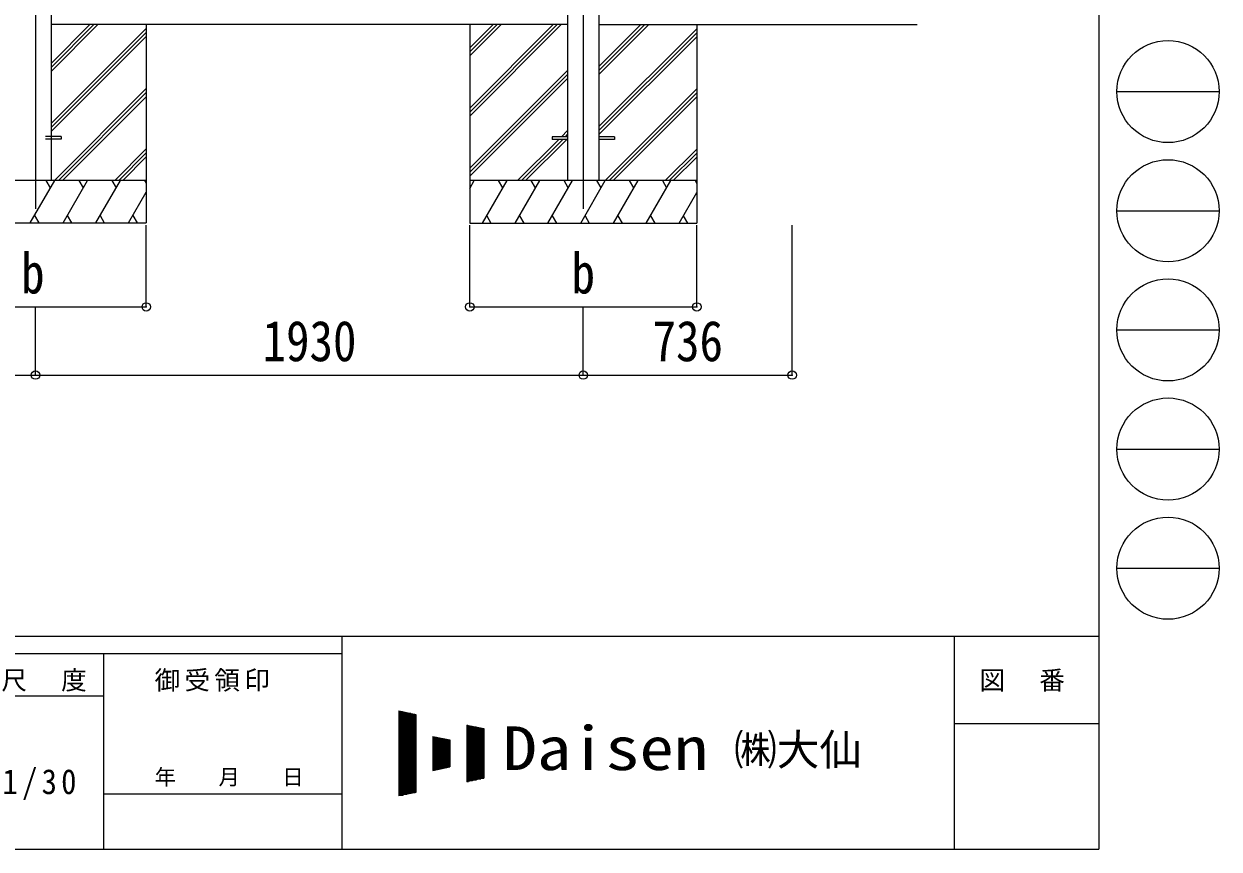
# Model space of a CAD drawing. Units: millimetres at full size, sheet at 1:30. Extents: x -8385 to 8479, y -5853 to 5787.
# Drawn here: x 4267 to 8479, y -5853 to -2944 of the extents above; entities that cross this region are included whole.
import ezdxf
from ezdxf.enums import TextEntityAlignment as Align

# ---------------------------------------------------------------- set-up
doc = ezdxf.new("R2010")
doc.units = ezdxf.units.MM
doc.header["$LTSCALE"] = 30
doc.header["$PDMODE"] = 32
doc.header["$PDSIZE"] = 30
for name, color, linetype, lineweight in [('0-0_0', 7, 'Continuous', 9), ('0-1_本体', 4, 'Continuous', 9), ('0-2_部品', 7, 'Continuous', 9), ('0-8_PARTS2', 2, 'Continuous', 9), ('0-A_寸法', 6, 'Continuous', 9), ('F-0_240', 7, 'Continuous', 9)]:
    doc.layers.add(name, color=color, linetype=linetype, lineweight=lineweight)
doc.styles.add('ＭＳ ゴシック', font='')
doc.styles.get('ＭＳ ゴシック').set_extended_font_data('MS Gothic')

msp = doc.modelspace()

# ---------------------------------------------------------------- linework, layer by layer
at = {"layer": '0-0_0'}
for p, q in [((4363.13, -3111.5), (4529.16, -2945.47)), ((4363.13, -3097.36), (4515.02, -2945.47)), ((4363.13, -3083.22), (4500.88, -2945.47)), ((4363.13, -2945.47), (6183.13, -2945.47)), ((4698.33, -2945.47), (4698.33, -3645.47)), ((5838.13, -2946.48), (5838.13, -3646.48)), ((5838.13, -3240.66), (6132.31, -2946.48)), ((5838.13, -3254.8), (6146.45, -2946.48)), ((5838.13, -3268.95), (6160.59, -2946.48)), ((5838.13, -3056.81), (5948.46, -2946.48)), ((5838.13, -3042.67), (5934.32, -2946.48)), ((5838.13, -3028.53), (5920.18, -2946.48)), ((6293.13, -2946.48), (7414.33, -2946.48)), ((6293.13, -3122.31), (6468.96, -2946.48)), ((6293.13, -3108.17), (6454.82, -2946.48)), ((6293.13, -3094.03), (6440.68, -2946.48)), ((6638.13, -2946.48), (6638.13, -3646.48)), ((4363.13, -3295.35), (4698.33, -2960.15)), ((4363.13, -3309.49), (4698.33, -2974.29)), ((4363.13, -3323.63), (4698.33, -2988.44)), ((6293.13, -3306.16), (6638.13, -2961.16)), ((6293.13, -3320.3), (6638.13, -2975.31)), ((6293.13, -3334.44), (6638.13, -2989.45)), ((5838.13, -3452.79), (6183.13, -3107.79)), ((5838.13, -3466.93), (6183.13, -3121.94)), ((5838.13, -3481.08), (6183.13, -3136.08)), ((4375.14, -3495.47), (4698.33, -3172.28)), ((4389.28, -3495.47), (4698.33, -3186.43)), ((4403.43, -3495.47), (4698.33, -3200.57)), ((6314.94, -3496.48), (6638.13, -3173.29)), ((6329.08, -3496.48), (6638.13, -3187.44)), ((6343.22, -3496.48), (6638.13, -3201.58)), ((6161.07, -3341.98), (6183.13, -3319.93)), ((6006.57, -3496.48), (6152.07, -3350.98)), ((6020.71, -3496.48), (6166.21, -3350.98)), ((6034.86, -3496.48), (6180.36, -3350.98)), ((6175.21, -3341.98), (6183.13, -3334.07)), ((4587.27, -3495.47), (4698.33, -3384.41)), ((4601.42, -3495.47), (4698.33, -3398.56)), ((6527.07, -3496.48), (6638.13, -3385.43)), ((6541.21, -3496.48), (6638.13, -3399.57)), ((4615.56, -3495.47), (4698.33, -3412.7)), ((6555.36, -3496.48), (6638.13, -3413.71)), ((4698.33, -3495.47), (3898.33, -3495.47)), ((4289.49, -3645.47), (4376.09, -3495.47)), ((4361.09, -3521.45), (4346.09, -3495.47)), ((4404.96, -3645.47), (4491.56, -3495.47)), ((4476.56, -3521.45), (4461.56, -3495.47)), ((4520.43, -3645.47), (4607.03, -3495.47)), ((4577.03, -3495.47), (4592.03, -3521.45)), ((4692.5, -3495.47), (4698.33, -3505.57)), ((4635.9, -3645.47), (4698.33, -3537.33)), ((6638.13, -3496.48), (5838.13, -3496.48)), ((5838.13, -3523.99), (5854.01, -3496.48)), ((5882.88, -3646.48), (5969.48, -3496.48)), ((5954.48, -3522.46), (5939.48, -3496.48)), ((5998.35, -3646.48), (6084.95, -3496.48)), ((6069.95, -3522.47), (6054.95, -3496.48)), ((6113.82, -3646.48), (6200.42, -3496.48)), ((6185.42, -3522.47), (6170.42, -3496.48)), ((6229.29, -3646.48), (6315.89, -3496.48)), ((6300.89, -3522.47), (6285.89, -3496.48)), ((6344.76, -3646.48), (6431.36, -3496.48)), ((6416.36, -3522.46), (6401.36, -3496.48)), ((6460.23, -3646.48), (6546.83, -3496.48)), ((6516.83, -3496.48), (6531.83, -3522.46)), ((6632.3, -3496.48), (6638.13, -3506.58)), ((6575.7, -3646.48), (6638.13, -3538.35)), ((4304.49, -3619.49), (4319.49, -3645.47)), ((4419.96, -3619.49), (4434.96, -3645.47)), ((4535.43, -3619.49), (4550.43, -3645.47)), ((4650.9, -3619.49), (4665.9, -3645.47)), ((5897.88, -3620.5), (5912.87, -3646.48)), ((6013.35, -3620.5), (6028.34, -3646.48)), ((6128.82, -3620.5), (6143.82, -3646.48)), ((6244.29, -3620.5), (6259.29, -3646.48)), ((6359.76, -3620.5), (6374.76, -3646.48)), ((6475.23, -3620.5), (6490.23, -3646.48)), ((6590.7, -3620.5), (6605.69, -3646.48)), ((3898.33, -3645.47), (4698.33, -3645.47)), ((5838.13, -3646.48), (6638.13, -3646.48))]:
    msp.add_line(p, q, dxfattribs=at)
at = {"layer": '0-1_本体'}
for p, q in [((4363.13, -12.02), (4363.13, -3492.02)), ((6183.13, -16.48), (6183.13, -3496.48)), ((6293.13, -16.48), (6293.13, -3496.48))]:
    msp.add_line(p, q, dxfattribs=at)
at = {"layer": '0-2_部品', "color": 4}
for p, q in [((4397.93, -3340.97), (4343.13, -3340.97)), ((6128.33, -3341.98), (6128.33, -3350.98)), ((6183.13, -3341.98), (6128.33, -3341.98)), ((6183.13, -3350.98), (6128.33, -3350.98)), ((6347.93, -3341.98), (6293.13, -3341.98))]:
    msp.add_line(p, q, dxfattribs=at)
for points in [[(4397.93, -3340.97), (4397.93, -3349.97), (4343.13, -3349.97)], [(6347.93, -3341.98), (6347.93, -3350.98), (6293.13, -3350.98)]]:
    msp.add_lwpolyline(points, dxfattribs=at)
at = {"layer": '0-8_PARTS2'}
for p, q in [((4308.13, -45.47), (4308.13, -3595.47)), ((6238.13, -46.48), (6238.13, -3596.48))]:
    msp.add_line(p, q, dxfattribs=at)
at = {"layer": '0-A_寸法'}
for p, q in [((4698.33, -3941.86), (4698.33, -3652.89)), ((5838.13, -3941.86), (5838.13, -3652.89)), ((6638.13, -3941.86), (6638.13, -3652.89)), ((6974.13, -4181.84), (6974.13, -3652.89)), ((3898.33, -3941.86), (4698.33, -3941.86)), ((4308.13, -4181.84), (4308.13, -3941.86)), ((5838.13, -3941.86), (6638.13, -3941.86)), ((6238.13, -4181.84), (6238.13, -3941.86)), ((6238.13, -4181.84), (6238.13, -3941.86)), ((1008.13, -4181.84), (4308.13, -4181.84)), ((4308.13, -4181.84), (6238.13, -4181.84)), ((6238.13, -4181.84), (6974.13, -4181.84))]:
    msp.add_line(p, q, dxfattribs=at)
for p in [(4698.33, -3941.86), (5838.13, -3941.86), (6638.13, -3941.86), (4308.13, -4181.84), (6238.13, -4181.84), (6974.13, -4181.84)]:
    msp.add_point(p, dxfattribs=at)
at = {"layer": 'F-0_240', "color": 5}
for p, q in [((8054.55, 5787.34), (8054.55, -5852.66)), ((-8385.45, -5102.66), (8054.55, -5102.66)), ((5387.79, -5102.66), (5387.79, -5852.66)), ((7544.54, -5102.66), (7544.54, -5852.66)), ((-8385.45, -5162.66), (5387.79, -5162.66)), ((4547.79, -5162.66), (4547.79, -5852.66)), ((2747.79, -5312.66), (4547.79, -5312.66)), ((7544.54, -5410.16), (8054.55, -5410.16)), ((4547.79, -5657.66), (5387.79, -5657.66)), ((-8385.45, -5852.66), (8054.55, -5852.66))]:
    msp.add_line(p, q, dxfattribs=at)
at = {"layer": 'F-0_240', "color": 4}
for p, q in [((8118.66, -3182.66), (8478.66, -3182.66)), ((8118.66, -3602.66), (8478.66, -3602.66)), ((8118.66, -4022.66), (8478.66, -4022.66)), ((8118.66, -4442.66), (8478.66, -4442.66)), ((8118.66, -4862.66), (8478.66, -4862.66))]:
    msp.add_line(p, q, dxfattribs=at)
at = {"layer": 'F-0_240'}
for p, q in [((5587.75, -5365.26), (5647.75, -5377.76)), ((5587.75, -5365.26), (5587.75, -5665.26)), ((5587.75, -5368.08), (5601.3, -5368.08)), ((5587.75, -5371.08), (5615.7, -5371.08)), ((5587.75, -5374.08), (5630.1, -5374.08)), ((5587.75, -5377.08), (5644.5, -5377.08)), ((5587.75, -5380.08), (5647.75, -5380.08)), ((5587.75, -5383.08), (5647.75, -5383.08)), ((5587.75, -5386.08), (5647.75, -5386.08)), ((5587.75, -5389.08), (5647.75, -5389.08)), ((5589.53, -5664.89), (5589.53, -5365.63)), ((5592.53, -5664.26), (5592.53, -5366.25)), ((5595.53, -5663.64), (5595.53, -5366.88)), ((5598.53, -5663.01), (5598.53, -5367.5)), ((5601.53, -5662.39), (5601.53, -5368.13)), ((5604.53, -5661.76), (5604.53, -5368.75)), ((5607.53, -5661.14), (5607.53, -5369.38)), ((5610.53, -5660.51), (5610.53, -5370)), ((5613.53, -5659.89), (5613.53, -5370.63)), ((5616.53, -5659.26), (5616.53, -5371.25)), ((5619.53, -5658.64), (5619.53, -5371.88)), ((5622.53, -5658.01), (5622.53, -5372.5)), ((5625.53, -5657.39), (5625.53, -5373.13)), ((5628.53, -5656.76), (5628.53, -5373.75)), ((5631.53, -5656.14), (5631.53, -5374.38)), ((5634.53, -5655.51), (5634.53, -5375)), ((5637.53, -5654.89), (5637.53, -5375.63)), ((5640.53, -5654.26), (5640.53, -5376.25)), ((5643.53, -5653.64), (5643.53, -5376.88)), ((5646.53, -5653.01), (5646.53, -5377.5)), ((5647.75, -5377.76), (5647.75, -5652.76)), ((5587.75, -5392.08), (5647.75, -5392.08)), ((5587.75, -5395.08), (5647.75, -5395.08)), ((5587.75, -5398.08), (5647.75, -5398.08)), ((5587.75, -5401.08), (5647.75, -5401.08)), ((5587.75, -5404.08), (5647.75, -5404.08)), ((5587.75, -5407.08), (5647.75, -5407.08)), ((5587.75, -5410.08), (5647.75, -5410.08)), ((5587.75, -5413.08), (5647.75, -5413.08)), ((5587.75, -5416.08), (5647.75, -5416.08)), ((5587.75, -5419.08), (5647.75, -5419.08)), ((5587.75, -5422.08), (5647.75, -5422.08)), ((5587.75, -5425.08), (5647.75, -5425.08)), ((5587.75, -5428.08), (5647.75, -5428.08)), ((5587.75, -5431.08), (5647.75, -5431.08)), ((5827.75, -5415.26), (5887.75, -5427.76)), ((5827.75, -5415.26), (5827.75, -5615.26)), ((5827.75, -5416.08), (5831.7, -5416.08)), ((5827.75, -5419.08), (5846.1, -5419.08)), ((5827.75, -5422.08), (5860.5, -5422.08)), ((5827.75, -5425.08), (5874.9, -5425.08)), ((5827.75, -5428.08), (5887.75, -5428.08)), ((5827.75, -5431.08), (5887.75, -5431.08)), ((5829.53, -5614.89), (5829.53, -5415.63)), ((5832.53, -5614.26), (5832.53, -5416.25)), ((5835.53, -5613.64), (5835.53, -5416.88)), ((5838.53, -5613.01), (5838.53, -5417.5)), ((5841.53, -5612.39), (5841.53, -5418.13)), ((5844.53, -5611.76), (5844.53, -5418.75)), ((5847.53, -5611.14), (5847.53, -5419.38)), ((5850.53, -5610.51), (5850.53, -5420)), ((5853.53, -5609.89), (5853.53, -5420.63)), ((5856.53, -5609.26), (5856.53, -5421.25)), ((5859.53, -5608.64), (5859.53, -5421.88)), ((5862.53, -5608.01), (5862.53, -5422.5)), ((5865.53, -5607.39), (5865.53, -5423.13)), ((5868.53, -5606.76), (5868.53, -5423.75)), ((5871.53, -5606.14), (5871.53, -5424.38)), ((5874.53, -5605.51), (5874.53, -5425)), ((5877.53, -5604.89), (5877.53, -5425.63)), ((5880.53, -5604.26), (5880.53, -5426.25)), ((5883.53, -5603.64), (5883.53, -5426.88)), ((5886.53, -5603.01), (5886.53, -5427.5)), ((5887.75, -5427.76), (5887.75, -5602.76)), ((5587.75, -5434.08), (5647.75, -5434.08)), ((5587.75, -5437.08), (5647.75, -5437.08)), ((5587.75, -5440.08), (5647.75, -5440.08)), ((5587.75, -5443.08), (5647.75, -5443.08)), ((5587.75, -5446.08), (5647.75, -5446.08)), ((5587.75, -5449.08), (5647.75, -5449.08)), ((5587.75, -5452.08), (5647.75, -5452.08)), ((5587.75, -5455.08), (5647.75, -5455.08)), ((5587.75, -5458.08), (5647.75, -5458.08)), ((5587.75, -5461.08), (5647.75, -5461.08)), ((5587.75, -5464.08), (5647.75, -5464.08)), ((5587.75, -5467.08), (5647.75, -5467.08)), ((5587.75, -5470.08), (5647.75, -5470.08)), ((5587.75, -5473.08), (5647.75, -5473.08)), ((5707.75, -5455.26), (5767.75, -5467.76)), ((5707.75, -5455.26), (5707.75, -5575.26)), ((5707.75, -5458.08), (5721.3, -5458.08)), ((5707.75, -5461.08), (5735.7, -5461.08)), ((5707.75, -5464.08), (5750.1, -5464.08)), ((5707.75, -5467.08), (5764.5, -5467.08)), ((5707.75, -5470.08), (5767.75, -5470.08)), ((5707.75, -5473.08), (5767.75, -5473.08)), ((5709.53, -5574.89), (5709.53, -5455.63)), ((5712.53, -5574.26), (5712.53, -5456.25)), ((5715.53, -5573.64), (5715.53, -5456.88)), ((5718.53, -5573.01), (5718.53, -5457.5)), ((5721.53, -5572.39), (5721.53, -5458.13)), ((5724.53, -5571.76), (5724.53, -5458.75)), ((5727.53, -5571.14), (5727.53, -5459.38)), ((5730.53, -5570.51), (5730.53, -5460)), ((5733.53, -5569.89), (5733.53, -5460.63)), ((5736.53, -5569.26), (5736.53, -5461.25)), ((5739.53, -5568.64), (5739.53, -5461.88)), ((5742.53, -5568.01), (5742.53, -5462.5)), ((5745.53, -5567.39), (5745.53, -5463.13)), ((5748.53, -5566.76), (5748.53, -5463.75)), ((5751.53, -5566.14), (5751.53, -5464.38)), ((5754.53, -5565.51), (5754.53, -5465)), ((5757.53, -5564.89), (5757.53, -5465.63)), ((5760.53, -5564.26), (5760.53, -5466.25)), ((5763.53, -5563.64), (5763.53, -5466.88)), ((5766.53, -5563.01), (5766.53, -5467.5)), ((5767.75, -5467.76), (5767.75, -5562.76)), ((5827.75, -5434.08), (5887.75, -5434.08)), ((5827.75, -5437.08), (5887.75, -5437.08)), ((5827.75, -5440.08), (5887.75, -5440.08)), ((5827.75, -5443.08), (5887.75, -5443.08)), ((5827.75, -5446.08), (5887.75, -5446.08)), ((5827.75, -5449.08), (5887.75, -5449.08)), ((5827.75, -5452.08), (5887.75, -5452.08)), ((5827.75, -5455.08), (5887.75, -5455.08)), ((5827.75, -5458.08), (5887.75, -5458.08)), ((5827.75, -5461.08), (5887.75, -5461.08)), ((5827.75, -5464.08), (5887.75, -5464.08)), ((5827.75, -5467.08), (5887.75, -5467.08)), ((5827.75, -5470.08), (5887.75, -5470.08)), ((5827.75, -5473.08), (5887.75, -5473.08)), ((5587.75, -5476.08), (5647.75, -5476.08)), ((5587.75, -5479.08), (5647.75, -5479.08)), ((5587.75, -5482.08), (5647.75, -5482.08)), ((5587.75, -5485.08), (5647.75, -5485.08)), ((5587.75, -5488.08), (5647.75, -5488.08)), ((5587.75, -5491.08), (5647.75, -5491.08)), ((5587.75, -5494.08), (5647.75, -5494.08)), ((5587.75, -5497.08), (5647.75, -5497.08)), ((5587.75, -5500.08), (5647.75, -5500.08)), ((5587.75, -5503.08), (5647.75, -5503.08)), ((5587.75, -5506.08), (5647.75, -5506.08)), ((5587.75, -5509.08), (5647.75, -5509.08)), ((5587.75, -5512.08), (5647.75, -5512.08)), ((5587.75, -5515.08), (5647.75, -5515.08)), ((5707.75, -5476.08), (5767.75, -5476.08)), ((5707.75, -5479.08), (5767.75, -5479.08)), ((5707.75, -5482.08), (5767.75, -5482.08)), ((5707.75, -5485.08), (5767.75, -5485.08)), ((5707.75, -5488.08), (5767.75, -5488.08)), ((5707.75, -5491.08), (5767.75, -5491.08)), ((5707.75, -5494.08), (5767.75, -5494.08)), ((5707.75, -5497.08), (5767.75, -5497.08)), ((5707.75, -5500.08), (5767.75, -5500.08)), ((5707.75, -5503.08), (5767.75, -5503.08)), ((5707.75, -5506.08), (5767.75, -5506.08)), ((5707.75, -5509.08), (5767.75, -5509.08)), ((5707.75, -5512.08), (5767.75, -5512.08)), ((5707.75, -5515.08), (5767.75, -5515.08)), ((5827.75, -5476.08), (5887.75, -5476.08)), ((5827.75, -5479.08), (5887.75, -5479.08)), ((5827.75, -5482.08), (5887.75, -5482.08)), ((5827.75, -5485.08), (5887.75, -5485.08)), ((5827.75, -5488.08), (5887.75, -5488.08)), ((5827.75, -5491.08), (5887.75, -5491.08)), ((5827.75, -5494.08), (5887.75, -5494.08)), ((5827.75, -5497.08), (5887.75, -5497.08)), ((5827.75, -5500.08), (5887.75, -5500.08)), ((5827.75, -5503.08), (5887.75, -5503.08)), ((5827.75, -5506.08), (5887.75, -5506.08)), ((5827.75, -5509.08), (5887.75, -5509.08)), ((5827.75, -5512.08), (5887.75, -5512.08)), ((5827.75, -5515.08), (5887.75, -5515.08)), ((5587.75, -5518.08), (5647.75, -5518.08)), ((5587.75, -5521.08), (5647.75, -5521.08)), ((5587.75, -5524.08), (5647.75, -5524.08)), ((5587.75, -5527.08), (5647.75, -5527.08)), ((5587.75, -5530.08), (5647.75, -5530.08)), ((5587.75, -5533.08), (5647.75, -5533.08)), ((5587.75, -5536.08), (5647.75, -5536.08)), ((5587.75, -5539.08), (5647.75, -5539.08)), ((5587.75, -5542.08), (5647.75, -5542.08)), ((5587.75, -5545.08), (5647.75, -5545.08)), ((5587.75, -5548.08), (5647.75, -5548.08)), ((5587.75, -5551.08), (5647.75, -5551.08)), ((5587.75, -5554.08), (5647.75, -5554.08)), ((5587.75, -5557.08), (5647.75, -5557.08)), ((5707.75, -5518.08), (5767.75, -5518.08)), ((5707.75, -5521.08), (5767.75, -5521.08)), ((5707.75, -5524.08), (5767.75, -5524.08)), ((5707.75, -5527.08), (5767.75, -5527.08)), ((5707.75, -5530.08), (5767.75, -5530.08)), ((5707.75, -5533.08), (5767.75, -5533.08)), ((5707.75, -5536.08), (5767.75, -5536.08)), ((5707.75, -5539.08), (5767.75, -5539.08)), ((5707.75, -5542.08), (5767.75, -5542.08)), ((5707.75, -5545.08), (5767.75, -5545.08)), ((5707.75, -5548.08), (5767.75, -5548.08)), ((5707.75, -5551.08), (5767.75, -5551.08)), ((5707.75, -5554.08), (5767.75, -5554.08)), ((5707.75, -5557.08), (5767.75, -5557.08)), ((5827.75, -5518.08), (5887.75, -5518.08)), ((5827.75, -5521.08), (5887.75, -5521.08)), ((5827.75, -5524.08), (5887.75, -5524.08)), ((5827.75, -5527.08), (5887.75, -5527.08)), ((5827.75, -5530.08), (5887.75, -5530.08)), ((5827.75, -5533.08), (5887.75, -5533.08)), ((5827.75, -5536.08), (5887.75, -5536.08)), ((5827.75, -5539.08), (5887.75, -5539.08)), ((5827.75, -5542.08), (5887.75, -5542.08)), ((5827.75, -5545.08), (5887.75, -5545.08)), ((5827.75, -5548.08), (5887.75, -5548.08)), ((5827.75, -5551.08), (5887.75, -5551.08)), ((5827.75, -5554.08), (5887.75, -5554.08)), ((5827.75, -5557.08), (5887.75, -5557.08)), ((5587.75, -5560.08), (5647.75, -5560.08)), ((5587.75, -5563.08), (5647.75, -5563.08)), ((5587.75, -5566.08), (5647.75, -5566.08)), ((5587.75, -5569.08), (5647.75, -5569.08)), ((5587.75, -5572.08), (5647.75, -5572.08)), ((5587.75, -5575.08), (5647.75, -5575.08)), ((5587.75, -5578.08), (5647.75, -5578.08)), ((5587.75, -5581.08), (5647.75, -5581.08)), ((5587.75, -5584.08), (5647.75, -5584.08)), ((5587.75, -5587.08), (5647.75, -5587.08)), ((5587.75, -5590.08), (5647.75, -5590.08)), ((5587.75, -5593.08), (5647.75, -5593.08)), ((5587.75, -5596.08), (5647.75, -5596.08)), ((5587.75, -5599.08), (5647.75, -5599.08)), ((5707.75, -5560.08), (5767.75, -5560.08)), ((5707.75, -5575.26), (5767.75, -5562.76)), ((5707.75, -5563.08), (5766.2, -5563.08)), ((5707.75, -5566.08), (5751.8, -5566.08)), ((5707.75, -5569.08), (5737.4, -5569.08)), ((5707.75, -5572.08), (5723, -5572.08)), ((5707.75, -5575.08), (5708.6, -5575.08)), ((5827.75, -5560.08), (5887.75, -5560.08)), ((5827.75, -5563.08), (5887.75, -5563.08)), ((5827.75, -5566.08), (5887.75, -5566.08)), ((5827.75, -5569.08), (5887.75, -5569.08)), ((5827.75, -5572.08), (5887.75, -5572.08)), ((5827.75, -5575.08), (5887.75, -5575.08)), ((5827.75, -5578.08), (5887.75, -5578.08)), ((5827.75, -5581.08), (5887.75, -5581.08)), ((5827.75, -5584.08), (5887.75, -5584.08)), ((5827.75, -5587.08), (5887.75, -5587.08)), ((5827.75, -5590.08), (5887.75, -5590.08)), ((5827.75, -5593.08), (5887.75, -5593.08)), ((5827.75, -5596.08), (5887.75, -5596.08)), ((5827.75, -5599.08), (5887.75, -5599.08)), ((5587.75, -5602.08), (5647.75, -5602.08)), ((5587.75, -5605.08), (5647.75, -5605.08)), ((5587.75, -5608.08), (5647.75, -5608.08)), ((5587.75, -5611.08), (5647.75, -5611.08)), ((5587.75, -5614.08), (5647.75, -5614.08)), ((5587.75, -5617.08), (5647.75, -5617.08)), ((5587.75, -5620.08), (5647.75, -5620.08)), ((5587.75, -5623.08), (5647.75, -5623.08)), ((5587.75, -5626.08), (5647.75, -5626.08)), ((5587.75, -5629.08), (5647.75, -5629.08)), ((5587.75, -5632.08), (5647.75, -5632.08)), ((5587.75, -5635.08), (5647.75, -5635.08)), ((5587.75, -5638.08), (5647.75, -5638.08)), ((5587.75, -5641.08), (5647.75, -5641.08)), ((5827.75, -5602.08), (5887.75, -5602.08)), ((5887.75, -5602.76), (5827.75, -5615.26)), ((5827.75, -5605.08), (5876.6, -5605.08)), ((5827.75, -5608.08), (5862.2, -5608.08)), ((5827.75, -5611.08), (5847.8, -5611.08)), ((5827.75, -5614.08), (5833.4, -5614.08)), ((5587.75, -5644.08), (5647.75, -5644.08)), ((5587.75, -5647.08), (5647.75, -5647.08)), ((5587.75, -5650.08), (5647.75, -5650.08)), ((5647.75, -5652.76), (5587.75, -5665.26)), ((5587.75, -5653.08), (5646.2, -5653.08)), ((5587.75, -5656.08), (5631.8, -5656.08)), ((5587.75, -5659.08), (5617.4, -5659.08)), ((5587.75, -5662.08), (5603, -5662.08)), ((5587.75, -5665.08), (5588.6, -5665.08))]:
    msp.add_line(p, q, dxfattribs=at)
at = {"layer": 'F-0_240', "color": 4}
for centre in [(8298.66, -3182.66), (8298.66, -3602.66), (8298.66, -4022.66), (8298.66, -4442.66), (8298.66, -4862.66)]:
    msp.add_circle(centre, 180, dxfattribs=at)

# ---------------------------------------------------------------- texts
at = {"layer": '0-A_寸法', "color": 7, "style": 'ＭＳ ゴシック', "width": 0.85}
for s, p in [('b', (4257.08, -3936.86)), ('b', (6196.88, -3936.86)), ('1930', (5108.13, -4175.84)), ('736', (6482.38, -4175.84))]:
    msp.add_text(s, height=143, dxfattribs=at).set_placement(p, align=Align.BOTTOM_LEFT)
at = {"layer": 'F-0_240', "style": 'ＭＳ ゴシック', "width": 1.15}
msp.add_text('Daisen', height=154, dxfattribs=at).set_placement((5954.61, -5620.26), align=Align.BOTTOM_LEFT)
at = {"layer": 'F-0_240', "style": 'ＭＳ ゴシック'}
for s, height, p in [('㈱大仙\u3000', 110, (6770.01, -5590.26)), ('年\u3000\u3000月\u3000\u3000日', 54.99, (4727.79, -5642.66))]:
    msp.add_text(s, height=height, dxfattribs=at).set_placement(p, align=Align.BOTTOM_LEFT)
at = {"layer": 'F-0_240', "attachment_point": 7, "style": 'ＭＳ ゴシック'}
for s, insert, char_height in [('\\T1.17;尺\u3000度', (4187.79, -5297.66), 65.98), ('\\T1.17;御受領印', (4727.79, -5297.66), 65.98), ('\\T1.17;図\u3000番', (7634.54, -5297.66), 65.98), ('\\T1.28;\\W0.9;1/30', (4191.54, -5680.16), 87.98)]:
    msp.add_mtext(s, dxfattribs=dict(at, insert=insert, char_height=char_height))

doc.saveas('drawing.dxf')
